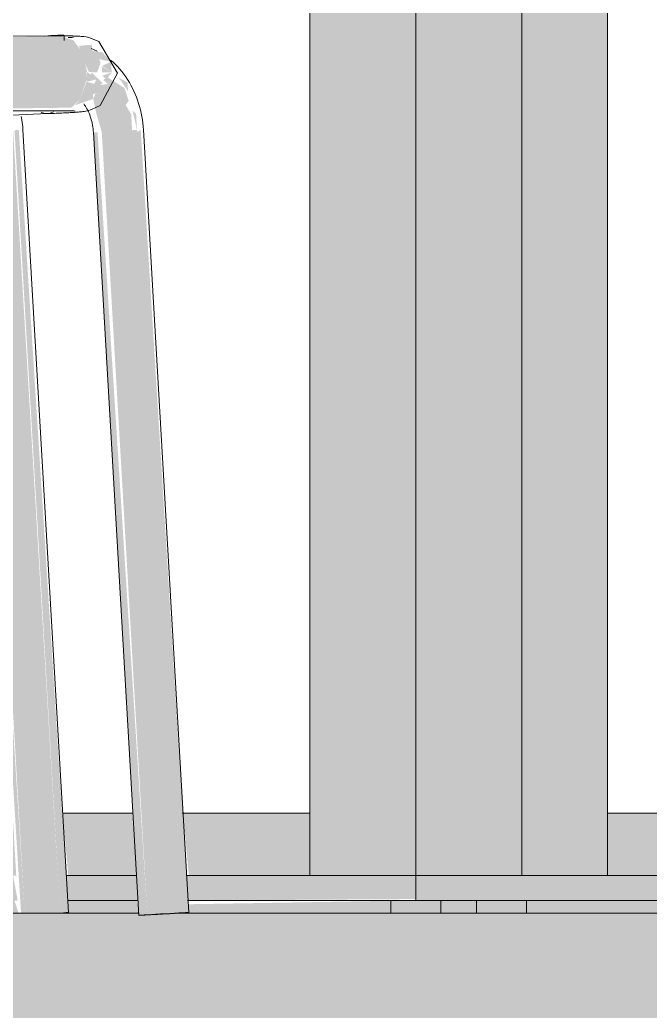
# Model space of a CAD drawing. Header units: inches. Extents: x -23034 to -8288, y -132 to 853.
# Drawn here: x -19345.79 to -19333.19, y -1.96 to 17.87 of the extents above; entities that cross this region are included whole.
import ezdxf

# ---------------------------------------------------------------- set-up
doc = ezdxf.new("R2010")
doc.units = ezdxf.units.IN
doc.header["$MEASUREMENT"] = 0
for name, color, linetype, lineweight in [('A-GLAZ-CWMG', 51, 'Continuous', 9), ('C-BLDG-PADS', 91, 'Continuous', 9), ('I-FURN', 30, 'Continuous', 9)]:
    doc.layers.add(name, color=color, linetype=linetype, lineweight=lineweight)

# ---------------------------------------------------------------- blocks, each defined once
blk = doc.blocks.new('HermanMiller_Collection_Air-Chair_SideChair_Arms - Arms-460524-Section 8')
at = {"layer": 'I-FURN'}
for points in [[(-26211.693, 16.825), (-26206.871, 16.828), (-26206.95, 17.2), (-26207.145, 17.465), (-26207.406, 17.552), (-26216.617, 17.405), (-26216.456, 17.151), (-26216.393, 16.828), (-26212.016, 16.826)], [(-26207.361, 17.546), (-26207.418, 17.566), (-26207.406, 17.552)], [(-26212.211, 16.05), (-26207.187, 16.117), (-26207.009, 16.291), (-26206.881, 16.678), (-26206.884, 16.828), (-26216.393, 16.828), (-26216.503, 16.355), (-26216.691, 16.138), (-26216.931, 16.053), (-26212.335, 16.05)], [(-26204.963, 0.005), (-26204.837, 0.011), (-26205.8, 15.674), (-26205.871, 15.63), (-26205.044, 1.402)], [(-26205.834, -0.047), (-26205.669, -0.007), (-26206.663, 15.625), (-26206.744, 15.619), (-26205.834, -0.041)], [(-26205.667, -0.036), (-26204.963, 0.005), (-26205.873, 15.671), (-26206.578, 15.63), (-26205.751, 1.402)]]:
    blk.add_hatch(color=256, dxfattribs=at).paths.add_polyline_path(points, flags=0)
h = blk.add_hatch(color=256, dxfattribs=at)
h.paths.add_polyline_path([(-26206.379, 16.822), (-26206.395, 17.036), (-26206.572, 16.952)], flags=0)
h.paths.add_polyline_path([(-26206.669, 16.826), (-26206.602, 17.022), (-26206.629, 17.085), (-26206.395, 17.036), (-26206.563, 17.223), (-26206.775, 17.256), (-26206.776, 17.378), (-26207.036, 17.351), (-26206.884, 16.939), (-26206.833, 16.828)], flags=0)
h = blk.add_hatch(color=256, dxfattribs=at)
h.paths.add_polyline_path([(-26206.379, 16.822), (-26206.579, 16.943), (-26206.572, 16.825), (-26206.455, 16.823)], flags=0)
h.paths.add_polyline_path([(-26206.578, 15.63), (-26205.972, 15.665), (-26205.99, 15.985), (-26206.1, 16.169), (-26206.04, 16.252), (-26206.125, 16.51), (-26206.454, 16.72), (-26206.499, 16.702), (-26206.552, 16.669), (-26206.457, 16.592), (-26206.473, 16.501), (-26206.477, 16.496), (-26206.617, 16.408), (-26206.707, 16.39), (-26206.75, 16.299), (-26206.685, 15.993)], flags=0)
h.paths.add_polyline_path([(-26206.617, 16.566), (-26206.558, 16.604), (-26206.786, 16.827), (-26206.793, 16.775), (-26206.69, 16.682), (-26206.725, 16.593)], flags=0)
h = blk.add_hatch(color=256, dxfattribs=at)
h.paths.add_polyline_path([(-26206.884, 16.634), (-26206.667, 16.687), (-26206.871, 16.828)], flags=0)
h.paths.add_polyline_path([(-26207.113, 16.166), (-26206.75, 16.291), (-26206.753, 16.39), (-26206.543, 16.418), (-26206.385, 16.604), (-26206.617, 16.566), (-26206.884, 16.634), (-26207.009, 16.291)], flags=0)
h.paths.add_polyline_path([(-26206.479, 16.687), (-26206.379, 16.822), (-26206.572, 16.755)], flags=0)
h = blk.add_hatch(color=256, dxfattribs=at)
h.paths.add_polyline_path([(-26205.873, 15.671), (-26205.892, 15.994), (-26205.963, 16.06)], flags=0)
h.paths.add_polyline_path([(-26206.054, 16.448), (-26206.062, 16.619), (-26206.241, 16.721), (-26206.096, 16.51)], flags=0)
for p, q in [((-26207.333, 17.459), (-26207.333, 17.563)), ((-26214.533, 15.675), (-26207.666, 15.997)), ((-26204.836, 0.011), (-26205.747, 15.676)), ((-26206.745, 15.618), (-26205.835, -0.047))]:
    blk.add_line(p, q, dxfattribs=at)
at = {"layer": 'I-FURN', "flags": 128}
for points in [[(-26216.948, 17.552), (-26209.513, 17.55), (-26207.388, 17.552)], [(-26206.266, 16.809), (-26206.639, 17.439), (-26206.817, 17.514), (-26206.892, 17.532), (-26206.936, 17.538), (-26206.968, 17.542), (-26206.993, 17.544), (-26207.017, 17.546), (-26207.039, 17.547), (-26207.062, 17.548), (-26207.085, 17.549), (-26207.109, 17.55), (-26207.134, 17.55), (-26207.16, 17.551), (-26207.187, 17.551), (-26207.216, 17.552), (-26207.246, 17.552), (-26207.277, 17.552), (-26207.31, 17.552), (-26207.344, 17.552), (-26207.379, 17.552), (-26207.388, 17.552)], [(-26207.143, 17.526), (-26207.146, 17.526), (-26207.153, 17.526), (-26207.163, 17.525), (-26207.176, 17.523), (-26207.191, 17.522), (-26207.209, 17.521), (-26207.23, 17.52), (-26207.252, 17.518)], [(-26206.672, 17.248), (-26206.731, 17.276), (-26206.791, 17.301)], [(-26205.747, 15.676), (-26205.751, 15.743), (-26205.758, 15.81), (-26205.767, 15.876), (-26205.778, 15.942), (-26205.791, 16.008), (-26205.806, 16.073), (-26205.822, 16.137), (-26205.841, 16.201), (-26205.862, 16.264), (-26205.884, 16.326), (-26205.909, 16.388), (-26205.936, 16.448), (-26205.964, 16.508), (-26205.994, 16.566), (-26206.027, 16.623), (-26206.061, 16.679), (-26206.097, 16.734), (-26206.135, 16.787), (-26206.175, 16.838), (-26206.216, 16.888), (-26206.26, 16.937), (-26206.305, 16.983), (-26206.353, 17.028), (-26206.402, 17.07)], [(-26206.266, 16.809), (-26206.608, 16.16), (-26206.781, 16.077), (-26206.856, 16.056), (-26206.899, 16.047), (-26206.931, 16.042), (-26206.956, 16.038), (-26206.98, 16.035), (-26207.002, 16.033), (-26207.025, 16.031), (-26207.048, 16.029), (-26207.071, 16.027), (-26207.096, 16.025), (-26207.122, 16.023), (-26207.15, 16.022), (-26207.178, 16.02), (-26207.208, 16.018), (-26207.239, 16.016), (-26207.272, 16.014), (-26207.306, 16.013), (-26207.341, 16.011), (-26207.377, 16.009), (-26207.414, 16.008), (-26207.453, 16.006), (-26207.492, 16.004), (-26207.533, 16.002), (-26207.575, 16.001), (-26207.617, 15.999), (-26207.661, 15.998), (-26207.668, 15.997)], [(-26206.939, 16.192), (-26206.922, 16.169), (-26206.906, 16.145), (-26206.89, 16.119), (-26206.875, 16.092), (-26206.86, 16.064), (-26206.846, 16.035), (-26206.832, 16.004), (-26206.82, 15.973), (-26206.808, 15.941), (-26206.797, 15.907), (-26206.787, 15.874), (-26206.778, 15.839), (-26206.77, 15.804), (-26206.763, 15.768), (-26206.757, 15.732), (-26206.752, 15.695), (-26206.748, 15.659), (-26206.745, 15.622), (-26206.745, 15.618)], [(-26216.951, 16.052), (-26209.513, 16.05), (-26207.387, 16.052)], [(-26207.107, 16.048), (-26207.109, 16.049), (-26207.116, 16.049), (-26207.126, 16.049), (-26207.139, 16.05), (-26207.155, 16.05), (-26207.173, 16.051), (-26207.193, 16.051), (-26207.216, 16.051), (-26207.24, 16.052), (-26207.266, 16.052), (-26207.294, 16.052), (-26207.323, 16.052), (-26207.354, 16.052), (-26207.387, 16.052)]]:
    blk.add_lwpolyline(points, dxfattribs=at)
at = {"layer": 'I-FURN'}
for start_param, end_param in [(0.727466, 2.298262), (5.439855, 5.701654), (6.225253, 7.010651), (2.298262, 3.08366), (3.607259, 3.869058), (3.869058, 5.439855)]:
    blk.add_ellipse((-26205.335, -0.018), major_axis=(0.499, 0.029), ratio=0.004932, start_param=start_param, end_param=end_param, dxfattribs=at)
blk.add_open_spline([(-26207.714, 17.55), (-26207.632, 17.557), (-26207.48, 17.566), (-26207.338, 17.57), (-26207.331, 17.563), (-26207.34, 17.558)], degree=3, knots=[-0.9753269, -0.9753269, -0.9753269, -0.9753269, -0.8, -0.6, -0.4, -0.4, -0.4, -0.4], dxfattribs=at)
for points in [[(-26207.68, 15.997), (-26207.716, 15.998), (-26207.752, 16.007), (-26207.787, 16.024)], [(-26207.546, 16.035), (-26207.589, 16.009), (-26207.635, 15.997), (-26207.68, 15.997)]]:
    blk.add_open_spline(points, degree=3, dxfattribs=at)
blk = doc.blocks.new('Falcon 7700 Series Pedestal Base - 36_ Square Top x 30_ - Wheelchair Height-460525-Section 8')
at = {"layer": 'I-FURN'}
for points in [[(-26200.297, 0.75), (-26200.297, 28.5), (-26202.419, 28.5), (-26202.419, 0.75)], [(-26200.297, 0.75), (-26198.176, 0.75), (-26198.176, 28.5), (-26200.297, 28.5), (-26200.297, 1.402)], [(-26200.427, 0), (-26200.168, 0), (-26200.168, 0.25), (-26200.427, 0.25)]]:
    blk.add_hatch(color=256, dxfattribs=at).paths.add_polyline_path(points, flags=0)
h = blk.add_hatch(color=256, dxfattribs=at)
h.paths.add_polyline_path([(-26205.851, 0.25), (-26205.88, 0.75), (-26207.289, 0.75), (-26207.246, 0.25), (-26205.873, 0.25)], flags=0)
h.paths.add_polyline_path([(-26211.13, 0.25), (-26208.26, 0.25), (-26208.351, 0.75), (-26215.854, 0.75), (-26215.854, 0.25), (-26211.183, 0.25)], flags=0)
h.paths.add_polyline_path([(-26204.847, 0.25), (-26200.297, 0.279), (-26200.297, 0.75), (-26204.88, 0.75), (-26204.851, 0.25)], flags=0)
h = blk.add_hatch(color=256, dxfattribs=at)
h.paths.add_polyline_path([(-26192.335, 0.25), (-26190.926, 0.25), (-26190.94, 0.75), (-26192.305, 0.75)], flags=0)
h.paths.add_polyline_path([(-26189.904, 0.25), (-26184.741, 0.25), (-26184.741, 0.75), (-26189.897, 0.75), (-26189.926, 0.25)], flags=0)
h.paths.add_polyline_path([(-26200.297, 0.25), (-26193.335, 0.25), (-26193.348, 0.75), (-26200.297, 0.75)], flags=0)
for p, q in [((-26202.419, 0.75), (-26202.419, 28.5)), ((-26200.297, 28.5), (-26200.297, 0.75)), ((-26198.176, 0.75), (-26198.176, 28.5)), ((-26207.29, 0.75), (-26205.88, 0.75)), ((-26204.892, 0.75), (-26200.297, 0.75)), ((-26200.297, 0.75), (-26193.304, 0.75)), ((-26200.297, 0.25), (-26200.297, 0.75)), ((-26205.851, 0.25), (-26207.26, 0.25)), ((-26200.297, 0.25), (-26204.861, 0.25)), ((-26200.797, 0.25), (-26200.797, 0)), ((-26200.797, 0.25), (-26200.797, 0)), ((-26193.334, 0.25), (-26200.297, 0.25)), ((-26199.797, 0), (-26199.797, 0.25)), ((-26199.797, 0), (-26199.797, 0.25))]:
    blk.add_line(p, q, dxfattribs=at)
blk = doc.blocks.new('HermanMiller_Collection_Air-Chair_SideChair_Arms - Arms-V32-Section 8')
at = {"layer": 'I-FURN'}
for points in [[(-26208.12, 0), (-26208.119, 0), (-26209.101, 15.62), (-26209.153, 15.619), (-26208.193, 0)], [(-26207.774, 0), (-26207.412, 0), (-26208.351, 15.663), (-26209.027, 15.624), (-26208.119, 0), (-26207.774, 0)], [(-26207.399, 0), (-26207.246, 0.01), (-26208.237, 15.67), (-26208.323, 15.665), (-26207.412, 0)]]:
    blk.add_hatch(color=256, dxfattribs=at).paths.add_polyline_path(points, flags=0)
blk.add_line((-26207.245, 0.011), (-26208.155, 15.676), dxfattribs=at)
at = {"layer": 'I-FURN', "flags": 128}
blk.add_lwpolyline([(-26208.155, 15.676), (-26208.16, 15.743), (-26208.167, 15.81), (-26208.176, 15.876), (-26208.187, 15.942)], dxfattribs=at)
at = {"layer": 'I-FURN'}
blk.add_ellipse((-26207.744, -0.018), major_axis=(0.499, 0.029), ratio=0.004932, start_param=5.439855, end_param=6.225253, dxfattribs=at)
blk = doc.blocks.new('Falcon 7700 Series Pedestal Base - 36_ Square Top x 30_ - Wheelchair Height-V34-Section 8')
at = {"layer": 'I-FURN'}
for points in [[(-26196.464, 0.75), (-26196.464, 28.5), (-26198.176, 28.5), (-26198.176, 0.75)], [(-26198.715, 0), (-26198.456, 0), (-26198.456, 0.25), (-26198.715, 0.25)]]:
    blk.add_hatch(color=256, dxfattribs=at).paths.add_polyline_path(points, flags=0)
for p, q in [((-26196.464, 0.75), (-26196.464, 28.5)), ((-26199.085, 0.25), (-26199.085, 0)), ((-26199.085, 0.25), (-26199.085, 0)), ((-26198.085, 0), (-26198.085, 0.25)), ((-26198.085, 0), (-26198.085, 0.25))]:
    blk.add_line(p, q, dxfattribs=at)
blk = doc.blocks.new('Rectangular Mullion - Rectangular Mullion 1-V38-Section 8')
at = {"layer": 'A-GLAZ-CWMG'}
h = blk.add_hatch(color=256, dxfattribs=at)
h.paths.add_polyline_path([(-26177.814, 0), (-26177.867, 0.01), (-26177.867, 0)], flags=0)
h.paths.add_polyline_path([(-26193.267, 0), (-26193.348, 0.01), (-26193.348, 0.25), (-26198.015, 0.25), (-26198.015, 0), (-26193.324, 0)], flags=0)
h.paths.add_polyline_path([(-26191.441, 0), (-26190.939, 0.013), (-26190.94, 0.25), (-26192.335, 0.25), (-26192.272, 0), (-26191.451, 0)], flags=0)
h.paths.add_polyline_path([(-26184.737, 0), (-26184.741, 0.25), (-26186.19, 0.25), (-26186.19, 0), (-26184.741, 0)], flags=0)
h.paths.add_polyline_path([(-26184.478, 0), (-26181.373, 0), (-26181.931, 2), (-26189.824, 2), (-26189.897, 0.75), (-26183.029, 0.75), (-26183.029, 0.25), (-26184.478, 0.25)], flags=0)
h.paths.add_polyline_path([(-26186.449, 0), (-26186.449, 0.25), (-26189.926, 0.25), (-26189.904, 0), (-26189.033, 0)], flags=0)
h.paths.add_polyline_path([(-26177.266, 0), (-26167.304, 0), (-26167.96, 2), (-26177.334, 2), (-26177.276, 0)], flags=0)
h.paths.add_polyline_path([(-26178.964, 0), (-26179.522, 2), (-26179.743, 2), (-26179.675, 0), (-26179.518, 0)], flags=0)
h.paths.add_polyline_path([(-26166.254, 0), (-26164.895, 0), (-26165.551, 2), (-26166.91, 2), (-26166.277, 0.068)], flags=0)
h.paths.add_polyline_path([(-26161.828, 0), (-26161.828, 2), (-26164.502, 2), (-26163.845, 0)], flags=0)
h.paths.add_polyline_path([(-26193.324, 0.75), (-26193.305, 0.75), (-26193.267, 2), (-26196.464, 2), (-26196.464, 0.75), (-26193.348, 0.75)], flags=0)
h.paths.add_polyline_path([(-26192.305, 0.75), (-26190.897, 0.75), (-26190.887, 2), (-26192.233, 2), (-26192.272, 1.329)], flags=0)
h.paths.add_polyline_path([(-26178.335, 1.458), (-26178.414, 2), (-26178.486, 2), (-26178.342, 1.485)], flags=0)
h.paths.add_polyline_path([(-26180.744, 1.458), (-26180.772, 2), (-26180.888, 1.976), (-26180.751, 1.485)], flags=0)
blk.add_line((-26196.464, 2), (-26193.23, 2), dxfattribs=at)
blk = doc.blocks.new('Rectangular Mullion - Rectangular Mullion 1-V39-Section 8')
at = {"layer": 'A-GLAZ-CWMG'}
h = blk.add_hatch(color=256, dxfattribs=at)
h.paths.add_polyline_path([(-26226.585, 0), (-26220.842, 0), (-26220.919, 2), (-26230.225, 2), (-26230.882, 0), (-26226.595, 0)], flags=0)
h.paths.add_polyline_path([(-26215.854, 0), (-26214.405, 0), (-26214.405, 0.25), (-26215.854, 0.25), (-26215.854, 0.75), (-26208.289, 0.75), (-26208.362, 2), (-26216.255, 2), (-26216.812, 0)], flags=0)
h.paths.add_polyline_path([(-26214.146, 0), (-26212.693, 0), (-26212.693, 0.25), (-26214.146, 0.25)], flags=0)
h.paths.add_polyline_path([(-26233.291, 0), (-26231.927, 0.012), (-26231.33, 2), (-26232.634, 2), (-26232.831, 1.402)], flags=0)
h.paths.add_polyline_path([(-26212.434, 0), (-26208.246, 0.005), (-26208.323, 0.25), (-26212.434, 0.25)], flags=0)
h.paths.add_polyline_path([(-26219.221, 0), (-26218.433, 0.01), (-26218.51, 2), (-26218.664, 2), (-26219.22, 0.005)], flags=0)
h.paths.add_polyline_path([(-26206.744, 0), (-26205.837, 0.009), (-26205.873, 0.25), (-26207.26, 0.25), (-26207.327, 0.005), (-26207.27, 0)], flags=0)
h.paths.add_polyline_path([(-26204.889, 0), (-26200.427, 0), (-26200.427, 0.25), (-26204.847, 0.175), (-26204.889, 0.009), (-26204.963, 0)], flags=0)
h.paths.add_polyline_path([(-26198.176, 0), (-26198.015, 0), (-26198.015, 0.25), (-26198.456, 0.25), (-26198.456, 0)], flags=0)
h.paths.add_polyline_path([(-26200.168, 0), (-26198.715, 0), (-26198.715, 0.25), (-26200.168, 0.25)], flags=0)
h.paths.add_polyline_path([(-26234.203, 0.418), (-26233.774, 2), (-26234.203, 2), (-26234.203, 1.402)], flags=0)
h.paths.add_polyline_path([(-26206.578, 0.75), (-26205.88, 0.75), (-26205.972, 2), (-26207.362, 2), (-26207.246, 0.75), (-26206.663, 0.75)], flags=0)
h.paths.add_polyline_path([(-26202.419, 0.75), (-26202.419, 2), (-26204.953, 2), (-26204.837, 0.75)], flags=0)
h.paths.add_polyline_path([(-26219.851, 1.458), (-26219.707, 2), (-26219.853, 2), (-26219.853, 1.912)], flags=0)
h.paths.add_polyline_path([(-26217.442, 1.458), (-26217.291, 2), (-26217.445, 2)], flags=0)
for p, q in [((-26207.365, 2), (-26205.953, 2)), ((-26204.968, 2), (-26202.419, 2))]:
    blk.add_line(p, q, dxfattribs=at)

msp = doc.modelspace()

# ---------------------------------------------------------------- hatches: boundary and pattern name
at = {"layer": 'C-BLDG-PADS'}
h = msp.add_hatch(dxfattribs=at)
h.set_pattern_fill('FP_10', color=256, style=0, pattern_type=2)
h.set_pattern_definition([(50, (-32953.716, 71.503), (55.0854, -4.81984), [5.76, -63.36]), (355, (-32953.716, 71.503), (-10.65569, 57.76853), [4.608, -50.688]), (100.451, (-32949.126, 71.1), (44.42947, 52.94866), [4.895, -53.848]), (46.184, (-32953.716, 86.86), (81.96444, -12.71212), [8.64, -95.04]), (96.636, (-32946.886, 85.804), (71.7815, 74.81238), [7.343, -80.772]), (351.184, (-32953.72, 86.86), (71.78195, 74.81243), [6.912, -76.032]), (21, (-32946.036, 83.023), (45.84207, -30.92146), [5.76, -63.36]), (326, (-32946.036, 83.023), (18.68706, 55.69148), [4.608, -50.688]), (71.451, (-32942.216, 80.446), (64.52891, 24.77011), [4.895, -53.848]), (37.5, (-32953.716, 71.503), (0.933895, 25.566816), [2.534, -47.539, 2.534, -48.922, -50.88]), (37.5, (-32953.716, 71.503), (0.933895, 25.566816), [-101.53, 2.534, -48.346]), (7.5, (-32953.716, 71.503), (20.20404, 30.291303), [2.534, -26.803, 2.534, -46.387, -19.392]), (7.5, (-32953.716, 71.503), (20.20404, 30.291303), [-78.259, 2.534, -16.858]), (327.5, (-32970.843, 71.503), (40.997785, -1.732403), [2.534, -16.666, 2.534, -57.37, -79.488]), (327.5, (-32970.843, 71.503), (40.997785, -1.732403), [-79.104, 2.534, -76.954]), (317.5, (-32978.523, 71.503), (44.78888, 7.68784), [2.534, -22.426, 2.534, -37.248, -56.448]), (317.5, (-32978.523, 71.503), (44.78888, 7.68784), [-64.742, 2.534, -53.914])])
h.paths.add_polyline_path([(-19421.96786, -6), (-15196.21786, -6), (-15196.21786, 0), (-19421.96786, 0)], flags=0)

# ---------------------------------------------------------------- linework, layer by layer
for p, q in [((-19343.41407, 0), (-19354.40342, 0)), ((-19328.29298, 0), (-19342.63893, 0))]:
    msp.add_line(p, q, dxfattribs=at)

# ---------------------------------------------------------------- block references
at = {"layer": 'A-GLAZ-CWMG'}
for name in ['Rectangular Mullion - Rectangular Mullion 1-V39-Section 8', 'Rectangular Mullion - Rectangular Mullion 1-V38-Section 8']:
    msp.add_blockref(name, (6862.42236, 0), dxfattribs=at)
at = {"layer": 'I-FURN'}
for name in ['Falcon 7700 Series Pedestal Base - 36_ Square Top x 30_ - Wheelchair Height-460525-Section 8', 'Falcon 7700 Series Pedestal Base - 36_ Square Top x 30_ - Wheelchair Height-V34-Section 8', 'HermanMiller_Collection_Air-Chair_SideChair_Arms - Arms-V32-Section 8', 'HermanMiller_Collection_Air-Chair_SideChair_Arms - Arms-460524-Section 8']:
    msp.add_blockref(name, (6862.42236, 0), dxfattribs=at)

doc.saveas('drawing.dxf')
